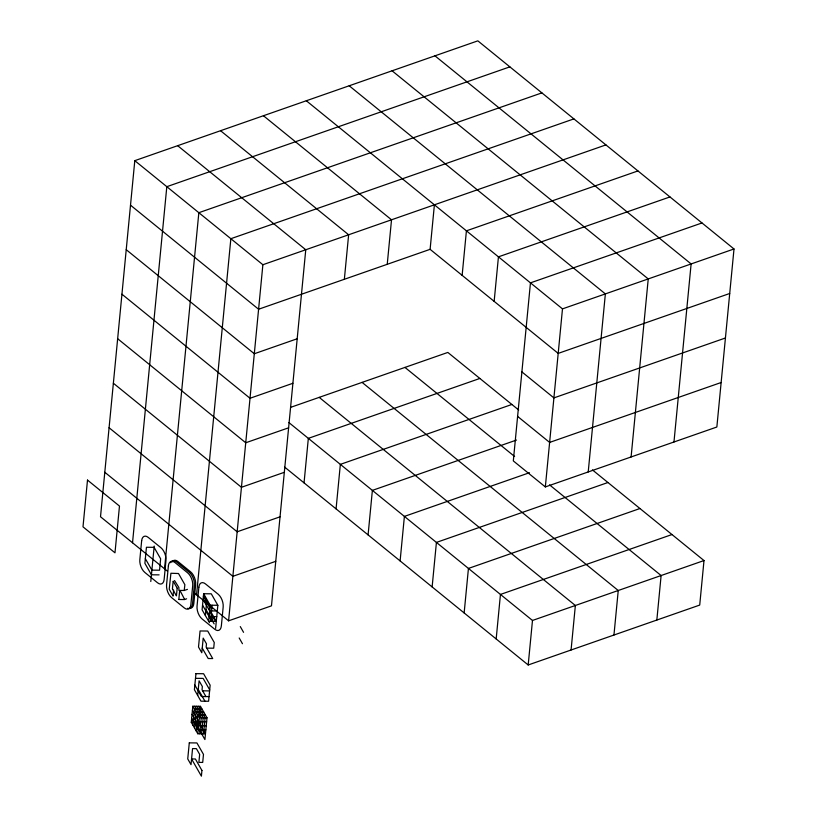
<?xml version="1.0" encoding="UTF-8"?>
<svg xmlns="http://www.w3.org/2000/svg" width="817" height="817" viewBox="0 0 817 817"><rect width="100%" height="100%" fill="white"/><g stroke="black" fill="none" stroke-linecap="round" stroke-linejoin="round"><path stroke-width="1.23" d="M701.987 222.959L530.458 282.866L513.321 460.911L545.337 486.922L716.856 427.015L734.003 248.971L477.843 40.85L134.795 160.663L100.511 516.763L167.454 571.154M132.528 542.774L166.811 186.685L509.859 66.861M150.788 581.52L154.209 546.073M164.544 568.795L198.837 212.696L541.885 92.883M172.428 588.802L173.153 581.296M173.071 595.859L173.623 590.129M176.452 595.695L177.177 588.189M178.841 599.3L179.679 590.609M184.581 599.351L180.016 590.558M196.57 594.807L230.854 238.707L573.902 118.894M191.27 722.31L198.909 722.371L205.465 733.84L197.816 733.768L191.27 722.31L192.812 706.256L200.461 706.317L207.007 717.786L204.914 739.538L195.089 722.34M215.617 628.355L217.843 605.285L211.286 593.816L203.647 593.745L202.095 609.799L209.458 622.687M192.904 725.169L194.446 709.115L202.095 709.187M194.538 728.039L196.09 711.985L203.729 712.056M197.683 695.451L199.082 680.816L202.361 686.546L202.054 689.783L205.925 696.564M205.373 615.538L206.64 602.333M196.182 730.898L197.724 714.844L205.373 714.916M197.816 733.768L200.461 706.317M199.726 733.789L201.268 717.734L194.722 706.266M210.561 621.288L212.103 605.234M201.636 733.799L203.188 717.745L196.631 706.286M212.471 621.298L212.92 616.641M203.545 733.819L205.098 717.765L198.551 706.307M177.677 145.692L305.762 249.747L271.469 605.846L228.586 620.828L262.88 264.728L134.795 160.663M304.047 482.867L308.336 438.361L479.855 378.455M344.355 279.281L348.634 234.775L220.559 130.71M336.073 508.889L340.352 464.373L511.881 404.466M387.238 264.31L391.517 219.793L263.442 115.738M368.089 534.9L372.378 490.384L516.507 440.046M400.116 560.911L404.395 516.405L529.467 472.716M729.714 293.487L558.195 353.393L430.11 249.328L434.399 204.822M432.132 586.933L436.421 542.417L607.94 482.51M462.136 275.349L466.415 230.833L637.944 170.927M464.148 612.944L468.437 568.438L639.956 508.521M494.152 301.361L498.441 256.844L669.96 196.938M496.174 638.965L500.453 594.449L671.982 534.543M592.417 469.898L703.999 560.554L699.72 605.07L528.191 664.977L532.48 620.46L288.932 422.593M545.337 486.922L562.484 308.877L306.314 100.757M571.073 649.995L575.362 605.489L319.192 397.368M588.22 471.95L605.366 293.906L349.196 85.785M613.955 635.023L618.244 590.507L362.074 382.387M631.102 456.969L648.238 278.924L392.078 70.803M656.837 620.042L661.116 575.536L549.535 484.869M673.974 441.997L691.121 263.942L434.961 55.832M174.552 580.57L178.852 587.433L178.954 590.405L184.223 590.477L187.44 589.353M184.223 590.477L184.867 584.696L178.494 573.514L170.916 573.258L169.221 589.2L172.949 595.859M262.88 264.728L605.918 144.905M430.11 249.328L258.591 309.235L130.506 205.179M297.184 338.769L254.301 353.751L126.226 249.696M292.894 383.285L250.022 398.267L121.937 294.202M562.484 308.877L734.003 248.971M290.607 407.356L447.839 352.433L518.672 409.981M288.615 427.802L245.733 442.773L117.648 338.718M284.326 472.308L241.444 487.289L113.369 383.224M725.435 337.993L553.906 397.899L521.889 371.888M280.037 516.824L237.165 531.796L109.08 427.74M721.145 382.509L549.627 442.416L517.6 416.404M275.758 561.33L232.876 576.312L104.79 472.257M184.468 599.535L186.613 598.79M532.48 620.46L703.999 560.554M159.09 574.862L151.441 574.79L144.895 563.322L146.437 547.267L154.086 547.339L160.632 558.808L159.54 570.195L151.891 570.123L145.334 558.665M178.954 599.494L184.428 599.545M217.843 605.285L210.194 605.213L208.652 621.267L216.291 621.339L208.938 608.461M209.642 610.912L217.291 610.983M209.101 616.61L216.74 616.672M206.762 648.136L213.707 648.198L214.258 642.499L207.712 631.041L200.063 630.969L198.511 647.023L201.789 652.752L203.198 638.118L206.476 643.857L206.16 647.095L212.706 658.553L208.192 658.512L202.238 648.095M195.498 678.324L203.147 678.396L209.693 689.854M202.647 690.825L209.601 690.896M209.05 696.595L201.401 696.523L194.855 685.054M207.007 717.786L199.358 717.714L192.812 706.256M206.619 721.799L198.97 721.728L192.424 710.269M206.231 725.813L198.592 725.741L192.036 714.283M205.853 729.826L198.204 729.755L191.648 718.296M404.956 367.415L514.608 456.499M284.643 467.099L528.191 664.977M193.66 592.448L228.586 620.828M240.29 626.588L243.558 632.327M239.187 637.985L242.465 643.714M203.647 593.745L211.828 608.083M203.504 595.174L210.061 606.633M203.372 596.594L209.918 608.062M203.096 599.443L215.596 621.328M205.945 609.543L214.136 623.882M202.545 605.142L211.777 621.298M173.286 581.296L177.146 588.056M172.458 588.934L176.329 595.695M198.255 689.456L204.975 701.221M189.83 608.134A9.753 5.198 70.7 0 0 193.823 603.518L195.641 584.635A9.753 5.198 70.7 0 0 190.596 571.829L177.912 561.514A9.753 5.198 70.7 0 0 172.234 561.841M170.702 562.699A9.753 5.198 70.7 0 1 176.595 561.984L189.278 572.288A9.753 5.198 70.7 0 1 194.323 585.095L192.506 603.988A9.753 5.198 70.7 0 1 187.542 608.328M87.501 480.09L82.997 526.842L114.983 552.823L119.476 506.07L87.501 480.09M141.647 540.772L139.83 559.655A9.753 5.198 70.7 0 0 144.864 572.472L157.548 582.776A9.753 5.198 70.7 0 0 164.146 579.416L165.963 560.523A9.753 5.198 70.7 0 0 160.929 547.717L148.245 537.412A9.753 5.198 70.7 0 0 141.647 540.772M168.384 565.905L166.566 584.798A9.753 5.198 70.7 0 0 171.601 597.605L184.285 607.909A9.753 5.198 70.7 0 0 190.882 604.549L192.7 585.656A9.753 5.198 70.7 0 0 187.665 572.85L174.971 562.545A9.753 5.198 70.7 0 0 168.384 565.905M198.858 587.249L197.04 606.143A9.753 5.198 70.7 0 0 202.075 618.949L214.759 629.253A9.753 5.198 70.7 0 0 221.356 625.893L223.174 607A9.753 5.198 70.7 0 0 218.139 594.194L205.455 583.889A9.753 5.198 70.7 0 0 198.858 587.249M189.289 742.867L187.736 758.922L191.015 764.651L192.557 748.597L196.386 748.638L199.654 754.367L198.888 762.394L202.708 762.424L203.484 754.397L196.928 742.939L189.289 742.867M195.947 673.657L194.405 689.711L200.951 701.18L208.601 701.252L210.143 685.197L203.596 673.729L195.947 673.657M201.932 770.451L201.39 776.15L191.566 758.952L195.386 758.993L201.932 770.451"/></g></svg>
